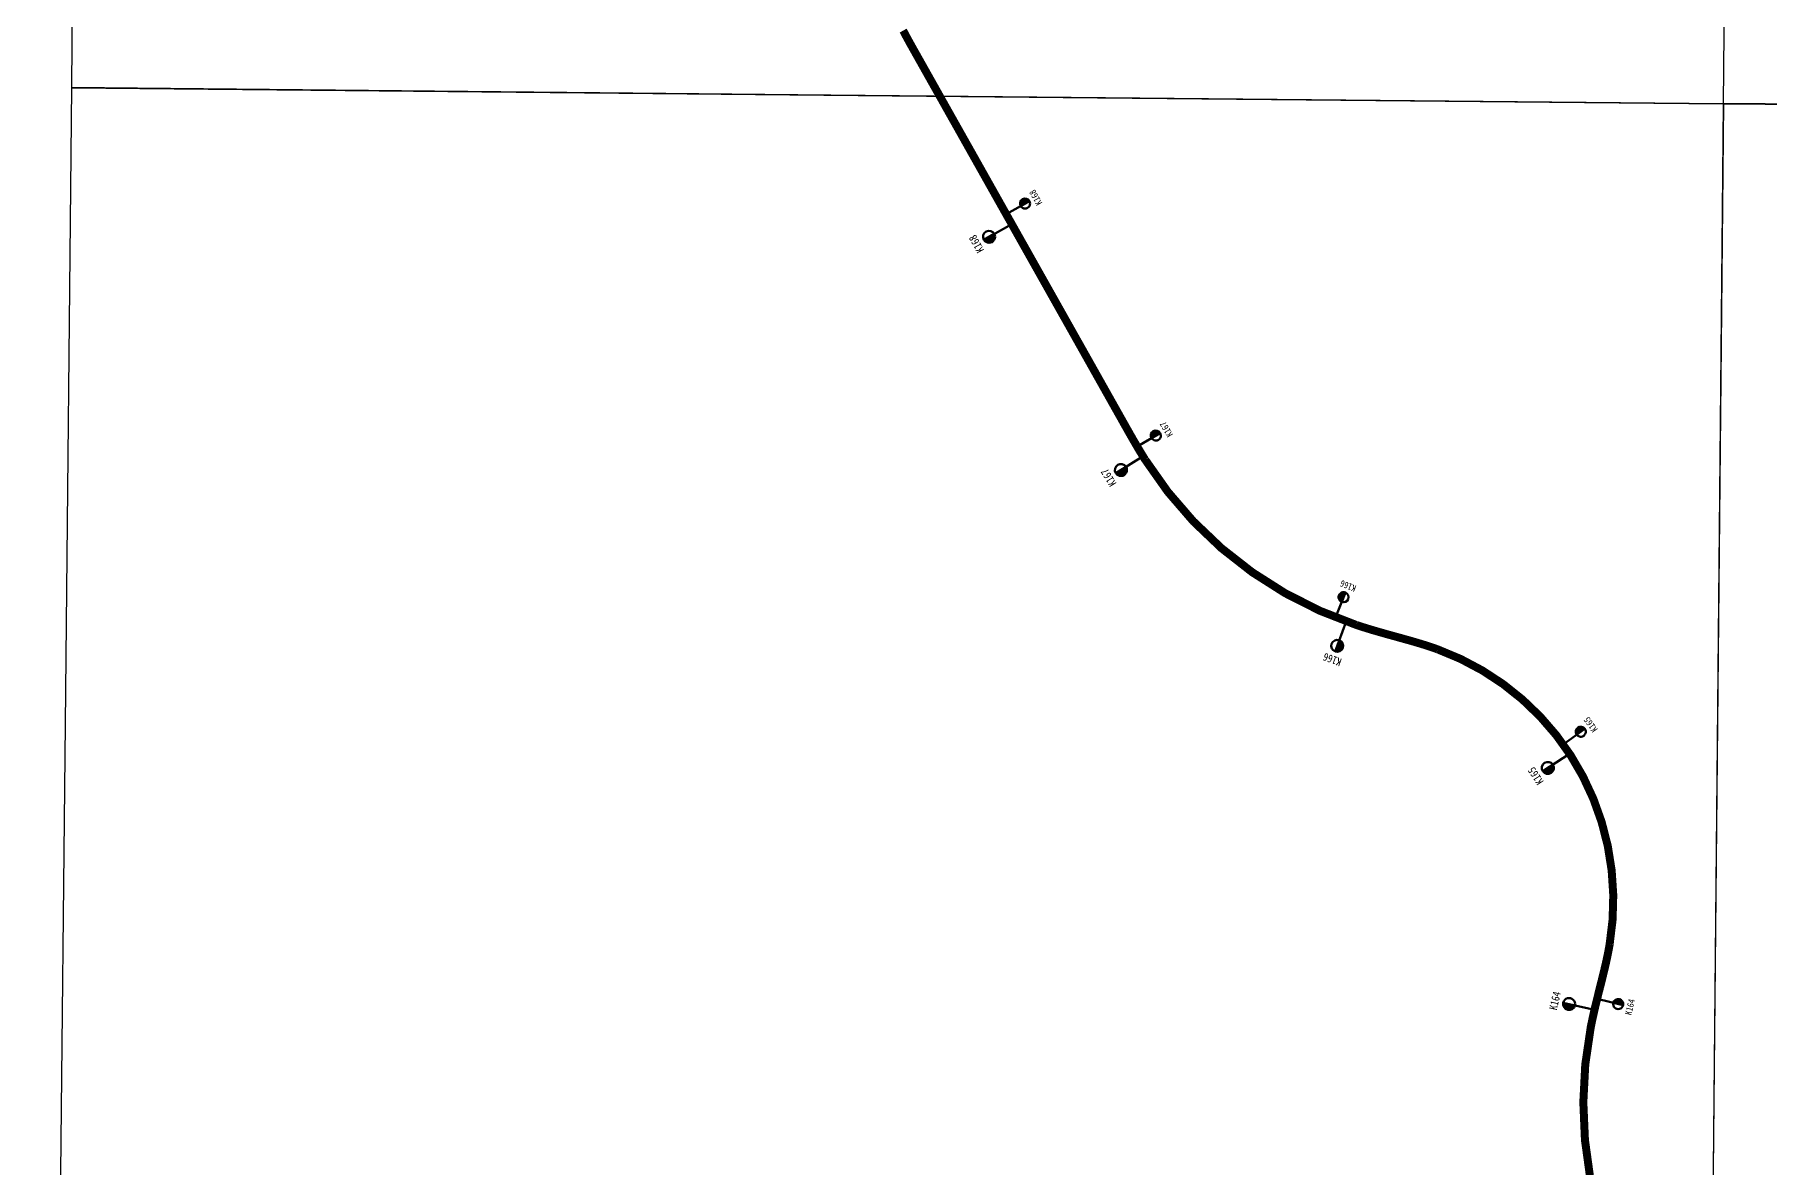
# Model space of a CAD drawing. Header units: millimetres. Extents: x 35376015 to 35425557, y 2978369 to 3016004.
# Drawn here: x 35376015 to 35382518, y 3007339 to 3011585 of the extents above; entities that cross this region are included whole.
import ezdxf
from ezdxf.enums import TextEntityAlignment as Align

# ---------------------------------------------------------------- set-up
doc = ezdxf.new("R2010")
doc.units = ezdxf.units.MM
doc.header["$XCLIPFRAME"] = 0
doc.layers.add('station', color=1, linetype='Continuous', lineweight=60)
doc.layers.add('zhix', color=5, linetype='Continuous', lineweight=30)
doc.styles.add('GTF_XW', font='SIMHEI.TTF', dxfattribs={"width": 0.85})
picture_1 = doc.add_image_def('image1.tif', size_in_pixel=(17400, 14230))
picture_2 = doc.add_image_def('image2.tif', size_in_pixel=(17398, 14207))
picture_3 = doc.add_image_def('image3.tif', size_in_pixel=(17312, 14269))
picture_4 = doc.add_image_def('image4.tif', size_in_pixel=(17565, 14395))

# ---------------------------------------------------------------- blocks, each defined once
blk = doc.blocks.new('公里标')
at = {"layer": 'station'}
h = blk.add_hatch(color=256, dxfattribs=at)
edge = h.paths.add_edge_path()
edge.add_arc((0, 13), 3, 90, 270)
edge.add_line((0, 10), (0, 16))
blk.add_line((0, 16), (0, 0), dxfattribs=at)
blk.add_lwpolyline([(0, 16, 1), (0, 10)], format="xyb", close=True, dxfattribs=at)
blk.add_lwpolyline([(0, 16, -1), (0, 10, -15.340907)], format="xyb", dxfattribs=at)

msp = doc.modelspace()

# ---------------------------------------------------------------- linework, layer by layer
at = {"color": 7, "lineweight": 30, "const_width": 1}
for points in [[(35384426.3, 3006001.2, 0.000006), (35384390.1, 3006275.6, -0.000003), (35384334.1, 3006699.2, -0.004654)], [(35384446.2, 3006003.8, 0.000006), (35384409.9, 3006278.2, -0.000003), (35384354, 3006701.8, -0.004654)]]:
    msp.add_lwpolyline(points, format="xyb", dxfattribs=at)
at = {"layer": 'zhix', "color": 1, "const_width": 30, "flags": 128}
msp.add_lwpolyline([(35381981.4, 3006900.3, -0.166591), (35381848.4, 3007863.7), (35381848.5, 3007864.2), (35381848.7, 3007865.2), (35381848.9, 3007866.1), (35381849.1, 3007867.1), (35381849.3, 3007868.1), (35381849.5, 3007869.1), (35381849.7, 3007870.1), (35381849.9, 3007871.1), (35381850.1, 3007872), (35381850.3, 3007873), (35381850.5, 3007874), (35381850.6, 3007875), (35381850.8, 3007876), (35381851, 3007876.9), (35381851.2, 3007877.9), (35381851.5, 3007878.9), (35381851.7, 3007879.9), (35381851.9, 3007880.9), (35381852.1, 3007881.8), (35381852.3, 3007882.8), (35381852.5, 3007883.8), (35381852.7, 3007884.8), (35381852.9, 3007885.7), (35381853.1, 3007886.7), (35381853.3, 3007887.7), (35381853.5, 3007888.7), (35381853.7, 3007889.7), (35381853.9, 3007890.6), (35381854.1, 3007891.6), (35381854.3, 3007892.6), (35381854.5, 3007893.6), (35381854.7, 3007894.5), (35381855, 3007895.5), (35381855.2, 3007896.5), (35381855.4, 3007897.5), (35381855.6, 3007898.5), (35381855.8, 3007899.4), (35381856, 3007900.4), (35381856.2, 3007901.4), (35381856.4, 3007902.4), (35381856.7, 3007903.3), (35381856.9, 3007904.3), (35381857.1, 3007905.3), (35381857.3, 3007906.3), (35381857.5, 3007907.2), (35381857.7, 3007908.2), (35381858, 3007909.2), (35381858.2, 3007910.2), (35381858.4, 3007911.2), (35381858.6, 3007912.1), (35381858.8, 3007913.1), (35381859, 3007914.1), (35381859.3, 3007915.1), (35381859.5, 3007916), (35381859.7, 3007917), (35381859.9, 3007918), (35381860.2, 3007919), (35381860.4, 3007919.9), (35381860.6, 3007920.9), (35381860.8, 3007921.9), (35381861, 3007922.9), (35381861.3, 3007923.8), (35381861.5, 3007924.8), (35381861.7, 3007925.8), (35381861.9, 3007926.8), (35381862.2, 3007927.7), (35381862.4, 3007928.7), (35381862.6, 3007929.7), (35381862.8, 3007930.6), (35381863.1, 3007931.6), (35381863.3, 3007932.6), (35381863.5, 3007933.6), (35381863.8, 3007934.5), (35381864, 3007935.5), (35381864.2, 3007936.5), (35381864.4, 3007937.5), (35381864.7, 3007938.4), (35381864.9, 3007939.4), (35381865.1, 3007940.4), (35381865.4, 3007941.4), (35381865.6, 3007942.3), (35381865.8, 3007943.3), (35381866.1, 3007944.3), (35381866.3, 3007945.3), (35381866.5, 3007946.2), (35381866.8, 3007947.2), (35381867, 3007948.2), (35381867.2, 3007949.1), (35381867.4, 3007950.1), (35381867.7, 3007951.1), (35381867.9, 3007952.1), (35381868.2, 3007953), (35381868.4, 3007954), (35381868.6, 3007955), (35381868.9, 3007955.9), (35381869.1, 3007956.9), (35381869.3, 3007957.9), (35381869.6, 3007958.9), (35381869.8, 3007959.8), (35381870, 3007960.8), (35381870.3, 3007961.8), (35381870.5, 3007962.7), (35381870.7, 3007963.7), (35381871, 3007964.7), (35381871.2, 3007965.7), (35381871.5, 3007966.6), (35381871.7, 3007967.6), (35381871.9, 3007968.6), (35381872.2, 3007969.5), (35381872.4, 3007970.5), (35381872.6, 3007971.5), (35381872.9, 3007972.5), (35381873.1, 3007973.4), (35381873.4, 3007974.4), (35381873.6, 3007975.4), (35381873.8, 3007976.3), (35381874.1, 3007977.3), (35381874.3, 3007978.3), (35381874.6, 3007979.3), (35381874.8, 3007980.2), (35381875, 3007981.2), (35381875.3, 3007982.2), (35381875.5, 3007983.1), (35381875.8, 3007984.1), (35381876, 3007985.1), (35381876.2, 3007986.1), (35381876.5, 3007987), (35381876.7, 3007988), (35381877, 3007989), (35381877.2, 3007989.9), (35381877.5, 3007990.9), (35381877.7, 3007991.9), (35381877.9, 3007992.8), (35381878.2, 3007993.8), (35381878.4, 3007994.8), (35381878.7, 3007995.8), (35381878.9, 3007996.7), (35381879.1, 3007997.7), (35381879.4, 3007998.7), (35381879.6, 3007999.6), (35381879.9, 3008000.6), (35381880.1, 3008001.6), (35381880.4, 3008002.5), (35381880.6, 3008003.5), (35381880.8, 3008004.5), (35381881.1, 3008005.5), (35381881.3, 3008006.4), (35381881.6, 3008007.4), (35381881.8, 3008008.4), (35381882.1, 3008009.3), (35381882.3, 3008010.3), (35381882.5, 3008011.3), (35381882.8, 3008012.2), (35381883, 3008013.2), (35381883.3, 3008014.2), (35381883.5, 3008015.2), (35381883.8, 3008016.1), (35381884, 3008017.1), (35381884.3, 3008018.1), (35381884.5, 3008019), (35381884.7, 3008020), (35381885, 3008021), (35381885.2, 3008021.9), (35381885.5, 3008022.9), (35381885.7, 3008023.9), (35381886, 3008024.9), (35381886.2, 3008025.8), (35381886.4, 3008026.8), (35381886.7, 3008027.8), (35381886.9, 3008028.7), (35381887.2, 3008029.7), (35381887.4, 3008030.7), (35381887.7, 3008031.6), (35381887.9, 3008032.6), (35381888.1, 3008033.6), (35381888.4, 3008034.6), (35381888.6, 3008035.5), (35381888.9, 3008036.5), (35381889.1, 3008037.5), (35381889.4, 3008038.4), (35381889.6, 3008039.4), (35381889.8, 3008040.4), (35381890.1, 3008041.3), (35381890.3, 3008042.3), (35381890.6, 3008043.3), (35381890.8, 3008044.3), (35381891.1, 3008045.2), (35381891.3, 3008046.2), (35381891.5, 3008047.2), (35381891.8, 3008048.1), (35381892, 3008049.1), (35381892.3, 3008050.1), (35381892.5, 3008051.1), (35381892.7, 3008052), (35381893, 3008053), (35381893.2, 3008054), (35381893.5, 3008054.9), (35381893.7, 3008055.9), (35381893.9, 3008056.9), (35381894.2, 3008057.8), (35381894.4, 3008058.8), (35381894.6, 3008059.8), (35381894.9, 3008060.8), (35381895.1, 3008061.7), (35381895.4, 3008062.7), (35381895.6, 3008063.7), (35381895.8, 3008064.6), (35381896.1, 3008065.6), (35381896.3, 3008066.6), (35381896.5, 3008067.6), (35381896.8, 3008068.5), (35381897, 3008069.5), (35381897.3, 3008070.5), (35381897.5, 3008071.4), (35381897.7, 3008072.4), (35381898, 3008073.4), (35381898.2, 3008074.4), (35381898.4, 3008075.3), (35381898.7, 3008076.3), (35381898.9, 3008077.3), (35381899.1, 3008078.3), (35381899.4, 3008079.2), (35381899.6, 3008080.2), (35381899.8, 3008081.2), (35381900, 3008082.1), (35381900.3, 3008083.1), (35381900.5, 3008084.1), (35381900.7, 3008085.1), (35381901, 3008086), (35381901.2, 3008087), (35381901.4, 3008088), (35381901.7, 3008089), (35381901.9, 3008089.9), (35381902.1, 3008090.9), (35381902.3, 3008091.9), (35381902.6, 3008092.9), (35381902.8, 3008093.8), (35381903, 3008094.8), (35381903.2, 3008095.8), (35381903.5, 3008096.8), (35381903.7, 3008097.7), (35381903.9, 3008098.7), (35381904.1, 3008099.7), (35381904.4, 3008100.7), (35381904.6, 3008101.6), (35381904.8, 3008102.6), (35381905, 3008103.6), (35381905.2, 3008104.6), (35381905.5, 3008105.5), (35381905.7, 3008106.5), (35381905.9, 3008107.5), (35381906.1, 3008108.5), (35381906.3, 3008109.4), (35381906.5, 3008110.4), (35381906.8, 3008111.4), (35381907, 3008112.4), (35381907.2, 3008113.3), (35381907.4, 3008114.3), (35381907.6, 3008115.3), (35381907.8, 3008116.3), (35381908, 3008117.2), (35381908.3, 3008118.2), (35381908.5, 3008119.2), (35381908.7, 3008120.2), (35381908.9, 3008121.2), (35381909.1, 3008122.1), (35381909.3, 3008123.1), (35381909.5, 3008124.1), (35381909.7, 3008125.1), (35381909.9, 3008126), (35381910.1, 3008127), (35381910.3, 3008128), (35381910.6, 3008129), (35381910.8, 3008130), (35381911, 3008130.9), (35381911.2, 3008131.9), (35381911.4, 3008132.9), (35381911.6, 3008133.9), (35381911.8, 3008134.9), (35381912, 3008135.8), (35381912.2, 3008136.8), (35381912.4, 3008137.8), (35381912.6, 3008138.8), (35381912.8, 3008139.8), (35381913, 3008140.7), (35381913.2, 3008141.7), (35381913.3, 3008142.7), (35381913.5, 3008143.7), (35381913.7, 3008144.7), (35381913.9, 3008145.6), (35381914.1, 3008146.6), (35381914.3, 3008147.6), (35381914.5, 3008148.6), (35381914.7, 3008149.6), (35381914.9, 3008150.6), (35381915.1, 3008151.5), (35381915.2, 3008152.5), (35381915.4, 3008153.5), (35381915.6, 3008154.5), (35381915.8, 3008155.5), (35381916, 3008156.4), (35381916.2, 3008157.4), (35381916.4, 3008158.4), (35381916.5, 3008159.4), (35381916.7, 3008160.4), (35381916.9, 3008161.4), (35381917.1, 3008162.4), (35381917.2, 3008163.3), (35381917.4, 3008164.3), (35381917.6, 3008165.3), (35381917.8, 3008166.3), (35381917.9, 3008167.3), (35381918.1, 3008168.3), (35381918.3, 3008169.2), (35381918.5, 3008170.2), (35381918.6, 3008171.2), (35381918.8, 3008172.2), (35381919, 3008173.2), (35381919.1, 3008174.2), (35381919.2, 3008174.7, 0.361703), (35381275, 3009280.1), (35381274.5, 3009280.3), (35381273.6, 3009280.6), (35381272.7, 3009280.9), (35381271.7, 3009281.3), (35381270.8, 3009281.6), (35381269.8, 3009281.9), (35381268.9, 3009282.3), (35381268, 3009282.6), (35381267, 3009283), (35381266.1, 3009283.3), (35381265.1, 3009283.6), (35381264.2, 3009284), (35381263.2, 3009284.3), (35381262.3, 3009284.6), (35381261.4, 3009284.9), (35381260.4, 3009285.3), (35381259.5, 3009285.6), (35381258.5, 3009285.9), (35381257.6, 3009286.3), (35381256.6, 3009286.6), (35381255.7, 3009286.9), (35381254.7, 3009287.2), (35381253.8, 3009287.5), (35381252.8, 3009287.9), (35381251.9, 3009288.2), (35381251, 3009288.5), (35381250, 3009288.8), (35381249.1, 3009289.2), (35381248.1, 3009289.5), (35381247.2, 3009289.8), (35381246.2, 3009290.1), (35381245.3, 3009290.4), (35381244.3, 3009290.7), (35381243.4, 3009291), (35381242.4, 3009291.4), (35381241.5, 3009291.7), (35381240.5, 3009292), (35381239.6, 3009292.3), (35381238.6, 3009292.6), (35381237.7, 3009292.9), (35381236.7, 3009293.2), (35381235.8, 3009293.5), (35381234.8, 3009293.8), (35381233.9, 3009294.1), (35381232.9, 3009294.5), (35381232, 3009294.8), (35381231, 3009295.1), (35381230, 3009295.4), (35381229.1, 3009295.7), (35381228.1, 3009296), (35381227.2, 3009296.3), (35381226.2, 3009296.6), (35381225.3, 3009296.9), (35381224.3, 3009297.2), (35381223.4, 3009297.5), (35381222.4, 3009297.8), (35381221.5, 3009298.1), (35381220.5, 3009298.4), (35381219.6, 3009298.7), (35381218.6, 3009299), (35381217.6, 3009299.3), (35381216.7, 3009299.6), (35381215.7, 3009299.9), (35381214.8, 3009300.1), (35381213.8, 3009300.4), (35381212.9, 3009300.7), (35381211.9, 3009301), (35381211, 3009301.3), (35381210, 3009301.6), (35381209, 3009301.9), (35381208.1, 3009302.2), (35381207.1, 3009302.5), (35381206.2, 3009302.8), (35381205.2, 3009303.1), (35381204.3, 3009303.3), (35381203.3, 3009303.6), (35381202.3, 3009303.9), (35381201.4, 3009304.2), (35381200.4, 3009304.5), (35381199.5, 3009304.8), (35381198.5, 3009305.1), (35381197.5, 3009305.4), (35381196.6, 3009305.6), (35381195.6, 3009305.9), (35381194.7, 3009306.2), (35381193.7, 3009306.5), (35381192.8, 3009306.8), (35381191.8, 3009307.1), (35381190.8, 3009307.3), (35381189.9, 3009307.6), (35381188.9, 3009307.9), (35381188, 3009308.2), (35381187, 3009308.5), (35381186, 3009308.7), (35381185.1, 3009309), (35381184.1, 3009309.3), (35381183.2, 3009309.6), (35381182.2, 3009309.8), (35381181.2, 3009310.1), (35381180.3, 3009310.4), (35381179.3, 3009310.7), (35381178.4, 3009311), (35381177.4, 3009311.2), (35381176.4, 3009311.5), (35381175.5, 3009311.8), (35381174.5, 3009312.1), (35381173.5, 3009312.3), (35381172.6, 3009312.6), (35381171.6, 3009312.9), (35381170.7, 3009313.2), (35381169.7, 3009313.4), (35381168.7, 3009313.7), (35381167.8, 3009314), (35381166.8, 3009314.3), (35381165.8, 3009314.5), (35381164.9, 3009314.8), (35381163.9, 3009315.1), (35381163, 3009315.3), (35381162, 3009315.6), (35381161, 3009315.9), (35381160.1, 3009316.2), (35381159.1, 3009316.4), (35381158.1, 3009316.7), (35381157.2, 3009317), (35381156.2, 3009317.2), (35381155.3, 3009317.5), (35381154.3, 3009317.8), (35381153.3, 3009318), (35381152.4, 3009318.3), (35381151.4, 3009318.6), (35381150.4, 3009318.9), (35381149.5, 3009319.1), (35381148.5, 3009319.4), (35381147.6, 3009319.7), (35381146.6, 3009319.9), (35381145.6, 3009320.2), (35381144.7, 3009320.5), (35381143.7, 3009320.7), (35381142.7, 3009321), (35381141.8, 3009321.3), (35381140.8, 3009321.5), (35381139.8, 3009321.8), (35381138.9, 3009322.1), (35381137.9, 3009322.3), (35381137, 3009322.6), (35381136, 3009322.9), (35381135, 3009323.1), (35381134.1, 3009323.4), (35381133.1, 3009323.7), (35381132.1, 3009323.9), (35381131.2, 3009324.2), (35381130.2, 3009324.5), (35381129.2, 3009324.7), (35381128.3, 3009325), (35381127.3, 3009325.3), (35381126.4, 3009325.5), (35381125.4, 3009325.8), (35381124.4, 3009326.1), (35381123.5, 3009326.3), (35381122.5, 3009326.6), (35381121.5, 3009326.9), (35381120.6, 3009327.1), (35381119.6, 3009327.4), (35381118.6, 3009327.7), (35381117.7, 3009327.9), (35381116.7, 3009328.2), (35381115.8, 3009328.5), (35381114.8, 3009328.7), (35381113.8, 3009329), (35381112.9, 3009329.3), (35381111.9, 3009329.5), (35381110.9, 3009329.8), (35381110, 3009330.1), (35381109, 3009330.3), (35381108, 3009330.6), (35381107.1, 3009330.9), (35381106.1, 3009331.1), (35381105.1, 3009331.4), (35381104.2, 3009331.7), (35381103.2, 3009331.9), (35381102.3, 3009332.2), (35381101.3, 3009332.5), (35381100.3, 3009332.7), (35381099.4, 3009333), (35381098.4, 3009333.3), (35381097.4, 3009333.5), (35381096.5, 3009333.8), (35381095.5, 3009334.1), (35381094.6, 3009334.3), (35381093.6, 3009334.6), (35381092.6, 3009334.9), (35381091.7, 3009335.1), (35381090.7, 3009335.4), (35381089.7, 3009335.7), (35381088.8, 3009335.9), (35381087.8, 3009336.2), (35381086.8, 3009336.5), (35381085.9, 3009336.8), (35381084.9, 3009337), (35381084, 3009337.3), (35381083, 3009337.6), (35381082, 3009337.8), (35381081.1, 3009338.1), (35381080.1, 3009338.4), (35381079.1, 3009338.6), (35381078.2, 3009338.9), (35381077.2, 3009339.2), (35381076.3, 3009339.5), (35381075.3, 3009339.7), (35381074.3, 3009340), (35381073.4, 3009340.3), (35381072.4, 3009340.5), (35381071.4, 3009340.8), (35381070.5, 3009341.1), (35381069.5, 3009341.4), (35381068.6, 3009341.6), (35381067.6, 3009341.9), (35381066.6, 3009342.2), (35381065.7, 3009342.4), (35381064.7, 3009342.7), (35381063.7, 3009343), (35381062.8, 3009343.3), (35381061.8, 3009343.5), (35381060.9, 3009343.8), (35381059.9, 3009344.1), (35381058.9, 3009344.4), (35381058, 3009344.6), (35381057, 3009344.9), (35381056.1, 3009345.2), (35381055.1, 3009345.5), (35381054.1, 3009345.7), (35381053.2, 3009346), (35381052.2, 3009346.3), (35381051.2, 3009346.6), (35381050.3, 3009346.8), (35381049.3, 3009347.1), (35381048.4, 3009347.4), (35381047.4, 3009347.7), (35381046.4, 3009348), (35381045.5, 3009348.2), (35381044.5, 3009348.5), (35381043.6, 3009348.8), (35381042.6, 3009349.1), (35381041.6, 3009349.4), (35381040.7, 3009349.6), (35381039.7, 3009349.9), (35381038.8, 3009350.2), (35381037.8, 3009350.5), (35381036.8, 3009350.8), (35381035.9, 3009351), (35381034.9, 3009351.3), (35381034, 3009351.6), (35381033, 3009351.9), (35381032, 3009352.2), (35381031.1, 3009352.5), (35381030.1, 3009352.8), (35381029.2, 3009353), (35381028.2, 3009353.3), (35381027.3, 3009353.6), (35381026.3, 3009353.9), (35381025.3, 3009354.2), (35381024.4, 3009354.5), (35381023.4, 3009354.8), (35381022.5, 3009355), (35381021.5, 3009355.3), (35381020.6, 3009355.6), (35381019.6, 3009355.9), (35381018.6, 3009356.2), (35381017.7, 3009356.5), (35381016.7, 3009356.8), (35381015.8, 3009357.1), (35381014.8, 3009357.4), (35381013.9, 3009357.6), (35381012.9, 3009357.9), (35381011.9, 3009358.2), (35381011, 3009358.5), (35381010, 3009358.8), (35381009.1, 3009359.1), (35381008.1, 3009359.4), (35381007.2, 3009359.7), (35381006.2, 3009360), (35381005.3, 3009360.3), (35381004.3, 3009360.6), (35381003.3, 3009360.9), (35381002.4, 3009361.2), (35381001.4, 3009361.5), (35381000.5, 3009361.8), (35380999.5, 3009362.1), (35380998.6, 3009362.4), (35380997.6, 3009362.7), (35380996.7, 3009363), (35380995.7, 3009363.3), (35380994.8, 3009363.6), (35380993.8, 3009363.9), (35380992.8, 3009364.2), (35380991.9, 3009364.5), (35380990.9, 3009364.8), (35380990, 3009365.1), (35380989, 3009365.4), (35380988.1, 3009365.7), (35380987.1, 3009366), (35380986.2, 3009366.3), (35380985.2, 3009366.6), (35380984.3, 3009366.9), (35380983.3, 3009367.2), (35380982.4, 3009367.5), (35380981.4, 3009367.9), (35380980.5, 3009368.2), (35380979.5, 3009368.5), (35380978.6, 3009368.8), (35380977.6, 3009369.1), (35380976.7, 3009369.4), (35380975.7, 3009369.7), (35380974.8, 3009370), (35380973.8, 3009370.4), (35380972.9, 3009370.7), (35380971.9, 3009371), (35380971, 3009371.3), (35380970, 3009371.6), (35380969.5, 3009371.8, -0.172353), (35380178.6, 3009990.6), (35380178.3, 3009991), (35380177.8, 3009991.9), (35380177.2, 3009992.7), (35380176.7, 3009993.5), (35380176.2, 3009994.4), (35380175.6, 3009995.2), (35380175.1, 3009996.1), (35380174.6, 3009996.9), (35380174, 3009997.8), (35380173.5, 3009998.6), (35380173, 3009999.5), (35380172.4, 3010000.3), (35380171.9, 3010001.2), (35380171.4, 3010002), (35380170.9, 3010002.9), (35380170.3, 3010003.7), (35380169.8, 3010004.6), (35380169.3, 3010005.4), (35380168.7, 3010006.3), (35380168.2, 3010007.1), (35380167.7, 3010008), (35380167.2, 3010008.8), (35380166.6, 3010009.7), (35380166.1, 3010010.5), (35380165.6, 3010011.4), (35380165.1, 3010012.2), (35380164.5, 3010013.1), (35380164, 3010013.9), (35380163.5, 3010014.8), (35380163, 3010015.6), (35380162.5, 3010016.5), (35380161.9, 3010017.3), (35380161.4, 3010018.2), (35380160.9, 3010019.1), (35380160.4, 3010019.9), (35380159.9, 3010020.8), (35380159.3, 3010021.6), (35380158.8, 3010022.5), (35380158.3, 3010023.3), (35380157.8, 3010024.2), (35380157.3, 3010025), (35380156.8, 3010025.9), (35380156.3, 3010026.8), (35380155.7, 3010027.6), (35380155.2, 3010028.5), (35380154.7, 3010029.3), (35380154.2, 3010030.2), (35380153.7, 3010031), (35380153.2, 3010031.9), (35380152.7, 3010032.8), (35380152.1, 3010033.6), (35380151.6, 3010034.5), (35380151.1, 3010035.3), (35380150.6, 3010036.2), (35380150.1, 3010037.1), (35380149.6, 3010037.9), (35380149.1, 3010038.8), (35380148.6, 3010039.6), (35380148.1, 3010040.5), (35380147.6, 3010041.4), (35380147, 3010042.2), (35380146.5, 3010043.1), (35380146, 3010043.9), (35380145.5, 3010044.8), (35380145, 3010045.7), (35380144.5, 3010046.5), (35380144, 3010047.4), (35380143.5, 3010048.3), (35380143, 3010049.1), (35380142.5, 3010050), (35380142, 3010050.8), (35380141.5, 3010051.7), (35380141, 3010052.6), (35380140.5, 3010053.4), (35380140, 3010054.3), (35380139.5, 3010055.2), (35380139, 3010056), (35380138.5, 3010056.9), (35380138, 3010057.8), (35380137.5, 3010058.6), (35380136.9, 3010059.5), (35380136.4, 3010060.4), (35380135.9, 3010061.2), (35380135.4, 3010062.1), (35380134.9, 3010063), (35380134.4, 3010063.8), (35380133.9, 3010064.7), (35380133.4, 3010065.5), (35380132.9, 3010066.4), (35380132.4, 3010067.3), (35380131.9, 3010068.1), (35380131.4, 3010069), (35380130.9, 3010069.9), (35380130.4, 3010070.7), (35380130, 3010071.6), (35380129.5, 3010072.5), (35380129, 3010073.4), (35380128.5, 3010074.2), (35380128, 3010075.1), (35380127.5, 3010076), (35380127, 3010076.8), (35380126.5, 3010077.7), (35380126, 3010078.6), (35380125.5, 3010079.4), (35380125, 3010080.3), (35380124.5, 3010081.2), (35380124, 3010082), (35380123.5, 3010082.9), (35380123, 3010083.8), (35380122.5, 3010084.6), (35380122, 3010085.5), (35380121.5, 3010086.4), (35380121, 3010087.2), (35380120.5, 3010088.1), (35380120, 3010089), (35380119.5, 3010089.9), (35380119, 3010090.7), (35380118.6, 3010091.6), (35380118.1, 3010092.5), (35380117.6, 3010093.3), (35380117.1, 3010094.2), (35380116.6, 3010095.1), (35380116.1, 3010095.9), (35380115.6, 3010096.8), (35380115.1, 3010097.7), (35380114.6, 3010098.6), (35380114.1, 3010099.4), (35380113.6, 3010100.3), (35380113.1, 3010101.2), (35380112.6, 3010102), (35380112.1, 3010102.9), (35380111.7, 3010103.8), (35380111.2, 3010104.6), (35380110.7, 3010105.5), (35380110.2, 3010106.4), (35380109.7, 3010107.3), (35380109.2, 3010108.1), (35380108.7, 3010109), (35380108.2, 3010109.9), (35380107.7, 3010110.7), (35380107.2, 3010111.6), (35380106.7, 3010112.5), (35380106.2, 3010113.4), (35380105.8, 3010114.2), (35380105.3, 3010115.1), (35380104.8, 3010116), (35380104.3, 3010116.8), (35380103.8, 3010117.7), (35380103.3, 3010118.6), (35380102.8, 3010119.5), (35380102.3, 3010120.3), (35380101.8, 3010121.2), (35380101.3, 3010122.1), (35380100.9, 3010122.9), (35380100.4, 3010123.8), (35380099.9, 3010124.7), (35380099.4, 3010125.6), (35380098.9, 3010126.4), (35380098.4, 3010127.3), (35380097.9, 3010128.2), (35379318.1, 3011514), (35379317.6, 3011514.8), (35379317.1, 3011515.7), (35379316.6, 3011516.6), (35379316.1, 3011517.4), (35379315.6, 3011518.3), (35379315.1, 3011519.2), (35379314.6, 3011520.1), (35379314.2, 3011520.9), (35379313.7, 3011521.8), (35379313.2, 3011522.7), (35379312.7, 3011523.5), (35379312.2, 3011524.4), (35379311.7, 3011525.3), (35379311.2, 3011526.2), (35379310.7, 3011527), (35379310.2, 3011527.9), (35379309.7, 3011528.8), (35379309.3, 3011529.6), (35379308.8, 3011530.5), (35379308.3, 3011531.4), (35379307.8, 3011532.3), (35379307.3, 3011533.1), (35379306.8, 3011534), (35379306.3, 3011534.9), (35379305.8, 3011535.7), (35379305.3, 3011536.6), (35379304.9, 3011537.5), (35379304.4, 3011538.4), (35379303.9, 3011539.2), (35379303.4, 3011540.1), (35379302.9, 3011541), (35379302.4, 3011541.9), (35379301.9, 3011542.7), (35379301.4, 3011543.6), (35379301, 3011544.5), (35379300.5, 3011545.4), (35379300, 3011546.2), (35379299.5, 3011547.1), (35379299, 3011548), (35379298.5, 3011548.8), (35379298, 3011549.7), (35379297.6, 3011550.6), (35379297.1, 3011551.5), (35379296.6, 3011552.3), (35379296.1, 3011553.2), (35379295.6, 3011554.1), (35379295.1, 3011555), (35379294.6, 3011555.8), (35379294.2, 3011556.7), (35379293.7, 3011557.6), (35379293.2, 3011558.5), (35379292.7, 3011559.3), (35379292.2, 3011560.2), (35379291.7, 3011561.1), (35379291.3, 3011562), (35379290.8, 3011562.9), (35379290.3, 3011563.7), (35379289.8, 3011564.6), (35379289.3, 3011565.5), (35379288.9, 3011566.4), (35379288.4, 3011567.2), (35379287.9, 3011568.1), (35379287.4, 3011569), (35379286.9, 3011569.9), (35379286.5, 3011570.7), (35379286, 3011571.6), (35379285.5, 3011572.5), (35379285, 3011573.4), (35379284.6, 3011574.3), (35379284.1, 3011575.1), (35379283.6, 3011576), (35379283.1, 3011576.9), (35379282.7, 3011577.8), (35379282.2, 3011578.7), (35379281.7, 3011579.5), (35379281.2, 3011580.4), (35379280.8, 3011581.3), (35379280.3, 3011582.2), (35379279.8, 3011583.1), (35379279.3, 3011583.9), (35379278.9, 3011584.8), (35379278.4, 3011585.7), (35379277.9, 3011586.6), (35379277.5, 3011587.5), (35379277, 3011588.4), (35379276.5, 3011589.2), (35379276.1, 3011590.1), (35379275.6, 3011591), (35379275.1, 3011591.9), (35379274.7, 3011592.8), (35379274.2, 3011593.7), (35379273.7, 3011594.5), (35379273.3, 3011595.4), (35379272.8, 3011596.3), (35379272.3, 3011597.2), (35379271.9, 3011598.1), (35379271.4, 3011599), (35379270.9, 3011599.9)], format="xyb", dxfattribs=at)
at = {"layer": 'zhix', "color": 5, "const_width": 30, "flags": 128}
msp.add_lwpolyline([(35381981.4, 3006900.3, -0.166591), (35381848.4, 3007863.7), (35381848.5, 3007864.2), (35381848.7, 3007865.2), (35381848.9, 3007866.1), (35381849.1, 3007867.1), (35381849.3, 3007868.1), (35381849.5, 3007869.1), (35381849.7, 3007870.1), (35381849.9, 3007871.1), (35381850.1, 3007872), (35381850.3, 3007873), (35381850.5, 3007874), (35381850.6, 3007875), (35381850.8, 3007876), (35381851, 3007876.9), (35381851.2, 3007877.9), (35381851.5, 3007878.9), (35381851.7, 3007879.9), (35381851.9, 3007880.9), (35381852.1, 3007881.8), (35381852.3, 3007882.8), (35381852.5, 3007883.8), (35381852.7, 3007884.8), (35381852.9, 3007885.7), (35381853.1, 3007886.7), (35381853.3, 3007887.7), (35381853.5, 3007888.7), (35381853.7, 3007889.7), (35381853.9, 3007890.6), (35381854.1, 3007891.6), (35381854.3, 3007892.6), (35381854.5, 3007893.6), (35381854.7, 3007894.5), (35381855, 3007895.5), (35381855.2, 3007896.5), (35381855.4, 3007897.5), (35381855.6, 3007898.5), (35381855.8, 3007899.4), (35381856, 3007900.4), (35381856.2, 3007901.4), (35381856.4, 3007902.4), (35381856.7, 3007903.3), (35381856.9, 3007904.3), (35381857.1, 3007905.3), (35381857.3, 3007906.3), (35381857.5, 3007907.2), (35381857.7, 3007908.2), (35381858, 3007909.2), (35381858.2, 3007910.2), (35381858.4, 3007911.2), (35381858.6, 3007912.1), (35381858.8, 3007913.1), (35381859, 3007914.1), (35381859.3, 3007915.1), (35381859.5, 3007916), (35381859.7, 3007917), (35381859.9, 3007918), (35381860.2, 3007919), (35381860.4, 3007919.9), (35381860.6, 3007920.9), (35381860.8, 3007921.9), (35381861, 3007922.9), (35381861.3, 3007923.8), (35381861.5, 3007924.8), (35381861.7, 3007925.8), (35381861.9, 3007926.8), (35381862.2, 3007927.7), (35381862.4, 3007928.7), (35381862.6, 3007929.7), (35381862.8, 3007930.6), (35381863.1, 3007931.6), (35381863.3, 3007932.6), (35381863.5, 3007933.6), (35381863.8, 3007934.5), (35381864, 3007935.5), (35381864.2, 3007936.5), (35381864.4, 3007937.5), (35381864.7, 3007938.4), (35381864.9, 3007939.4), (35381865.1, 3007940.4), (35381865.4, 3007941.4), (35381865.6, 3007942.3), (35381865.8, 3007943.3), (35381866.1, 3007944.3), (35381866.3, 3007945.3), (35381866.5, 3007946.2), (35381866.8, 3007947.2), (35381867, 3007948.2), (35381867.2, 3007949.1), (35381867.4, 3007950.1), (35381867.7, 3007951.1), (35381867.9, 3007952.1), (35381868.2, 3007953), (35381868.4, 3007954), (35381868.6, 3007955), (35381868.9, 3007955.9), (35381869.1, 3007956.9), (35381869.3, 3007957.9), (35381869.6, 3007958.9), (35381869.8, 3007959.8), (35381870, 3007960.8), (35381870.3, 3007961.8), (35381870.5, 3007962.7), (35381870.7, 3007963.7), (35381871, 3007964.7), (35381871.2, 3007965.7), (35381871.5, 3007966.6), (35381871.7, 3007967.6), (35381871.9, 3007968.6), (35381872.2, 3007969.5), (35381872.4, 3007970.5), (35381872.6, 3007971.5), (35381872.9, 3007972.5), (35381873.1, 3007973.4), (35381873.4, 3007974.4), (35381873.6, 3007975.4), (35381873.8, 3007976.3), (35381874.1, 3007977.3), (35381874.3, 3007978.3), (35381874.6, 3007979.3), (35381874.8, 3007980.2), (35381875, 3007981.2), (35381875.3, 3007982.2), (35381875.5, 3007983.1), (35381875.8, 3007984.1), (35381876, 3007985.1), (35381876.2, 3007986.1), (35381876.5, 3007987), (35381876.7, 3007988), (35381877, 3007989), (35381877.2, 3007989.9), (35381877.5, 3007990.9), (35381877.7, 3007991.9), (35381877.9, 3007992.8), (35381878.2, 3007993.8), (35381878.4, 3007994.8), (35381878.7, 3007995.8), (35381878.9, 3007996.7), (35381879.1, 3007997.7), (35381879.4, 3007998.7), (35381879.6, 3007999.6), (35381879.9, 3008000.6), (35381880.1, 3008001.6), (35381880.4, 3008002.5), (35381880.6, 3008003.5), (35381880.8, 3008004.5), (35381881.1, 3008005.5), (35381881.3, 3008006.4), (35381881.6, 3008007.4), (35381881.8, 3008008.4), (35381882.1, 3008009.3), (35381882.3, 3008010.3), (35381882.5, 3008011.3), (35381882.8, 3008012.2), (35381883, 3008013.2), (35381883.3, 3008014.2), (35381883.5, 3008015.2), (35381883.8, 3008016.1), (35381884, 3008017.1), (35381884.3, 3008018.1), (35381884.5, 3008019), (35381884.7, 3008020), (35381885, 3008021), (35381885.2, 3008021.9), (35381885.5, 3008022.9), (35381885.7, 3008023.9), (35381886, 3008024.9), (35381886.2, 3008025.8), (35381886.4, 3008026.8), (35381886.7, 3008027.8), (35381886.9, 3008028.7), (35381887.2, 3008029.7), (35381887.4, 3008030.7), (35381887.7, 3008031.6), (35381887.9, 3008032.6), (35381888.1, 3008033.6), (35381888.4, 3008034.6), (35381888.6, 3008035.5), (35381888.9, 3008036.5), (35381889.1, 3008037.5), (35381889.4, 3008038.4), (35381889.6, 3008039.4), (35381889.8, 3008040.4), (35381890.1, 3008041.3), (35381890.3, 3008042.3), (35381890.6, 3008043.3), (35381890.8, 3008044.3), (35381891.1, 3008045.2), (35381891.3, 3008046.2), (35381891.5, 3008047.2), (35381891.8, 3008048.1), (35381892, 3008049.1), (35381892.3, 3008050.1), (35381892.5, 3008051.1), (35381892.7, 3008052), (35381893, 3008053), (35381893.2, 3008054), (35381893.5, 3008054.9), (35381893.7, 3008055.9), (35381893.9, 3008056.9), (35381894.2, 3008057.8), (35381894.4, 3008058.8), (35381894.6, 3008059.8), (35381894.9, 3008060.8), (35381895.1, 3008061.7), (35381895.4, 3008062.7), (35381895.6, 3008063.7), (35381895.8, 3008064.6), (35381896.1, 3008065.6), (35381896.3, 3008066.6), (35381896.5, 3008067.6), (35381896.8, 3008068.5), (35381897, 3008069.5), (35381897.3, 3008070.5), (35381897.5, 3008071.4), (35381897.7, 3008072.4), (35381898, 3008073.4), (35381898.2, 3008074.4), (35381898.4, 3008075.3), (35381898.7, 3008076.3), (35381898.9, 3008077.3), (35381899.1, 3008078.3), (35381899.4, 3008079.2), (35381899.6, 3008080.2), (35381899.8, 3008081.2), (35381900, 3008082.1), (35381900.3, 3008083.1), (35381900.5, 3008084.1), (35381900.7, 3008085.1), (35381901, 3008086), (35381901.2, 3008087), (35381901.4, 3008088), (35381901.7, 3008089), (35381901.9, 3008089.9), (35381902.1, 3008090.9), (35381902.3, 3008091.9), (35381902.6, 3008092.9), (35381902.8, 3008093.8), (35381903, 3008094.8), (35381903.2, 3008095.8), (35381903.5, 3008096.8), (35381903.7, 3008097.7), (35381903.9, 3008098.7), (35381904.1, 3008099.7), (35381904.4, 3008100.7), (35381904.6, 3008101.6), (35381904.8, 3008102.6), (35381905, 3008103.6), (35381905.2, 3008104.6), (35381905.5, 3008105.5), (35381905.7, 3008106.5), (35381905.9, 3008107.5), (35381906.1, 3008108.5), (35381906.3, 3008109.4), (35381906.5, 3008110.4), (35381906.8, 3008111.4), (35381907, 3008112.4), (35381907.2, 3008113.3), (35381907.4, 3008114.3), (35381907.6, 3008115.3), (35381907.8, 3008116.3), (35381908, 3008117.2), (35381908.3, 3008118.2), (35381908.5, 3008119.2), (35381908.7, 3008120.2), (35381908.9, 3008121.2), (35381909.1, 3008122.1), (35381909.3, 3008123.1), (35381909.5, 3008124.1), (35381909.7, 3008125.1), (35381909.9, 3008126), (35381910.1, 3008127), (35381910.3, 3008128), (35381910.6, 3008129), (35381910.8, 3008130), (35381911, 3008130.9), (35381911.2, 3008131.9), (35381911.4, 3008132.9), (35381911.6, 3008133.9), (35381911.8, 3008134.9), (35381912, 3008135.8), (35381912.2, 3008136.8), (35381912.4, 3008137.8), (35381912.6, 3008138.8), (35381912.8, 3008139.8), (35381913, 3008140.7), (35381913.2, 3008141.7), (35381913.3, 3008142.7), (35381913.5, 3008143.7), (35381913.7, 3008144.7), (35381913.9, 3008145.6), (35381914.1, 3008146.6), (35381914.3, 3008147.6), (35381914.5, 3008148.6), (35381914.7, 3008149.6), (35381914.9, 3008150.6), (35381915.1, 3008151.5), (35381915.2, 3008152.5), (35381915.4, 3008153.5), (35381915.6, 3008154.5), (35381915.8, 3008155.5), (35381916, 3008156.4), (35381916.2, 3008157.4), (35381916.4, 3008158.4), (35381916.5, 3008159.4), (35381916.7, 3008160.4), (35381916.9, 3008161.4), (35381917.1, 3008162.4), (35381917.2, 3008163.3), (35381917.4, 3008164.3), (35381917.6, 3008165.3), (35381917.8, 3008166.3), (35381917.9, 3008167.3), (35381918.1, 3008168.3), (35381918.3, 3008169.2), (35381918.5, 3008170.2), (35381918.6, 3008171.2), (35381918.8, 3008172.2), (35381919, 3008173.2), (35381919.1, 3008174.2), (35381919.2, 3008174.7, 0.361703), (35381275, 3009280.1), (35381274.5, 3009280.3), (35381273.6, 3009280.6), (35381272.7, 3009280.9), (35381271.7, 3009281.3), (35381270.8, 3009281.6), (35381269.8, 3009281.9), (35381268.9, 3009282.3), (35381268, 3009282.6), (35381267, 3009283), (35381266.1, 3009283.3), (35381265.1, 3009283.6), (35381264.2, 3009284), (35381263.2, 3009284.3), (35381262.3, 3009284.6), (35381261.4, 3009284.9), (35381260.4, 3009285.3), (35381259.5, 3009285.6), (35381258.5, 3009285.9), (35381257.6, 3009286.3), (35381256.6, 3009286.6), (35381255.7, 3009286.9), (35381254.7, 3009287.2), (35381253.8, 3009287.5), (35381252.8, 3009287.9), (35381251.9, 3009288.2), (35381251, 3009288.5), (35381250, 3009288.8), (35381249.1, 3009289.2), (35381248.1, 3009289.5), (35381247.2, 3009289.8), (35381246.2, 3009290.1), (35381245.3, 3009290.4), (35381244.3, 3009290.7), (35381243.4, 3009291), (35381242.4, 3009291.4), (35381241.5, 3009291.7), (35381240.5, 3009292), (35381239.6, 3009292.3), (35381238.6, 3009292.6), (35381237.7, 3009292.9), (35381236.7, 3009293.2), (35381235.8, 3009293.5), (35381234.8, 3009293.8), (35381233.9, 3009294.1), (35381232.9, 3009294.5), (35381232, 3009294.8), (35381231, 3009295.1), (35381230, 3009295.4), (35381229.1, 3009295.7), (35381228.1, 3009296), (35381227.2, 3009296.3), (35381226.2, 3009296.6), (35381225.3, 3009296.9), (35381224.3, 3009297.2), (35381223.4, 3009297.5), (35381222.4, 3009297.8), (35381221.5, 3009298.1), (35381220.5, 3009298.4), (35381219.6, 3009298.7), (35381218.6, 3009299), (35381217.6, 3009299.3), (35381216.7, 3009299.6), (35381215.7, 3009299.9), (35381214.8, 3009300.1), (35381213.8, 3009300.4), (35381212.9, 3009300.7), (35381211.9, 3009301), (35381211, 3009301.3), (35381210, 3009301.6), (35381209, 3009301.9), (35381208.1, 3009302.2), (35381207.1, 3009302.5), (35381206.2, 3009302.8), (35381205.2, 3009303.1), (35381204.3, 3009303.3), (35381203.3, 3009303.6), (35381202.3, 3009303.9), (35381201.4, 3009304.2), (35381200.4, 3009304.5), (35381199.5, 3009304.8), (35381198.5, 3009305.1), (35381197.5, 3009305.4), (35381196.6, 3009305.6), (35381195.6, 3009305.9), (35381194.7, 3009306.2), (35381193.7, 3009306.5), (35381192.8, 3009306.8), (35381191.8, 3009307.1), (35381190.8, 3009307.3), (35381189.9, 3009307.6), (35381188.9, 3009307.9), (35381188, 3009308.2), (35381187, 3009308.5), (35381186, 3009308.7), (35381185.1, 3009309), (35381184.1, 3009309.3), (35381183.2, 3009309.6), (35381182.2, 3009309.8), (35381181.2, 3009310.1), (35381180.3, 3009310.4), (35381179.3, 3009310.7), (35381178.4, 3009311), (35381177.4, 3009311.2), (35381176.4, 3009311.5), (35381175.5, 3009311.8), (35381174.5, 3009312.1), (35381173.5, 3009312.3), (35381172.6, 3009312.6), (35381171.6, 3009312.9), (35381170.7, 3009313.2), (35381169.7, 3009313.4), (35381168.7, 3009313.7), (35381167.8, 3009314), (35381166.8, 3009314.3), (35381165.8, 3009314.5), (35381164.9, 3009314.8), (35381163.9, 3009315.1), (35381163, 3009315.3), (35381162, 3009315.6), (35381161, 3009315.9), (35381160.1, 3009316.2), (35381159.1, 3009316.4), (35381158.1, 3009316.7), (35381157.2, 3009317), (35381156.2, 3009317.2), (35381155.3, 3009317.5), (35381154.3, 3009317.8), (35381153.3, 3009318), (35381152.4, 3009318.3), (35381151.4, 3009318.6), (35381150.4, 3009318.9), (35381149.5, 3009319.1), (35381148.5, 3009319.4), (35381147.6, 3009319.7), (35381146.6, 3009319.9), (35381145.6, 3009320.2), (35381144.7, 3009320.5), (35381143.7, 3009320.7), (35381142.7, 3009321), (35381141.8, 3009321.3), (35381140.8, 3009321.5), (35381139.8, 3009321.8), (35381138.9, 3009322.1), (35381137.9, 3009322.3), (35381137, 3009322.6), (35381136, 3009322.9), (35381135, 3009323.1), (35381134.1, 3009323.4), (35381133.1, 3009323.7), (35381132.1, 3009323.9), (35381131.2, 3009324.2), (35381130.2, 3009324.5), (35381129.2, 3009324.7), (35381128.3, 3009325), (35381127.3, 3009325.3), (35381126.4, 3009325.5), (35381125.4, 3009325.8), (35381124.4, 3009326.1), (35381123.5, 3009326.3), (35381122.5, 3009326.6), (35381121.5, 3009326.9), (35381120.6, 3009327.1), (35381119.6, 3009327.4), (35381118.6, 3009327.7), (35381117.7, 3009327.9), (35381116.7, 3009328.2), (35381115.8, 3009328.5), (35381114.8, 3009328.7), (35381113.8, 3009329), (35381112.9, 3009329.3), (35381111.9, 3009329.5), (35381110.9, 3009329.8), (35381110, 3009330.1), (35381109, 3009330.3), (35381108, 3009330.6), (35381107.1, 3009330.9), (35381106.1, 3009331.1), (35381105.1, 3009331.4), (35381104.2, 3009331.7), (35381103.2, 3009331.9), (35381102.3, 3009332.2), (35381101.3, 3009332.5), (35381100.3, 3009332.7), (35381099.4, 3009333), (35381098.4, 3009333.3), (35381097.4, 3009333.5), (35381096.5, 3009333.8), (35381095.5, 3009334.1), (35381094.6, 3009334.3), (35381093.6, 3009334.6), (35381092.6, 3009334.9), (35381091.7, 3009335.1), (35381090.7, 3009335.4), (35381089.7, 3009335.7), (35381088.8, 3009335.9), (35381087.8, 3009336.2), (35381086.8, 3009336.5), (35381085.9, 3009336.8), (35381084.9, 3009337), (35381084, 3009337.3), (35381083, 3009337.6), (35381082, 3009337.8), (35381081.1, 3009338.1), (35381080.1, 3009338.4), (35381079.1, 3009338.6), (35381078.2, 3009338.9), (35381077.2, 3009339.2), (35381076.3, 3009339.5), (35381075.3, 3009339.7), (35381074.3, 3009340), (35381073.4, 3009340.3), (35381072.4, 3009340.5), (35381071.4, 3009340.8), (35381070.5, 3009341.1), (35381069.5, 3009341.4), (35381068.6, 3009341.6), (35381067.6, 3009341.9), (35381066.6, 3009342.2), (35381065.7, 3009342.4), (35381064.7, 3009342.7), (35381063.7, 3009343), (35381062.8, 3009343.3), (35381061.8, 3009343.5), (35381060.9, 3009343.8), (35381059.9, 3009344.1), (35381058.9, 3009344.4), (35381058, 3009344.6), (35381057, 3009344.9), (35381056.1, 3009345.2), (35381055.1, 3009345.5), (35381054.1, 3009345.7), (35381053.2, 3009346), (35381052.2, 3009346.3), (35381051.2, 3009346.6), (35381050.3, 3009346.8), (35381049.3, 3009347.1), (35381048.4, 3009347.4), (35381047.4, 3009347.7), (35381046.4, 3009348), (35381045.5, 3009348.2), (35381044.5, 3009348.5), (35381043.6, 3009348.8), (35381042.6, 3009349.1), (35381041.6, 3009349.4), (35381040.7, 3009349.6), (35381039.7, 3009349.9), (35381038.8, 3009350.2), (35381037.8, 3009350.5), (35381036.8, 3009350.8), (35381035.9, 3009351), (35381034.9, 3009351.3), (35381034, 3009351.6), (35381033, 3009351.9), (35381032, 3009352.2), (35381031.1, 3009352.5), (35381030.1, 3009352.8), (35381029.2, 3009353), (35381028.2, 3009353.3), (35381027.3, 3009353.6), (35381026.3, 3009353.9), (35381025.3, 3009354.2), (35381024.4, 3009354.5), (35381023.4, 3009354.8), (35381022.5, 3009355), (35381021.5, 3009355.3), (35381020.6, 3009355.6), (35381019.6, 3009355.9), (35381018.6, 3009356.2), (35381017.7, 3009356.5), (35381016.7, 3009356.8), (35381015.8, 3009357.1), (35381014.8, 3009357.4), (35381013.9, 3009357.6), (35381012.9, 3009357.9), (35381011.9, 3009358.2), (35381011, 3009358.5), (35381010, 3009358.8), (35381009.1, 3009359.1), (35381008.1, 3009359.4), (35381007.2, 3009359.7), (35381006.2, 3009360), (35381005.3, 3009360.3), (35381004.3, 3009360.6), (35381003.3, 3009360.9), (35381002.4, 3009361.2), (35381001.4, 3009361.5), (35381000.5, 3009361.8), (35380999.5, 3009362.1), (35380998.6, 3009362.4), (35380997.6, 3009362.7), (35380996.7, 3009363), (35380995.7, 3009363.3), (35380994.8, 3009363.6), (35380993.8, 3009363.9), (35380992.8, 3009364.2), (35380991.9, 3009364.5), (35380990.9, 3009364.8), (35380990, 3009365.1), (35380989, 3009365.4), (35380988.1, 3009365.7), (35380987.1, 3009366), (35380986.2, 3009366.3), (35380985.2, 3009366.6), (35380984.3, 3009366.9), (35380983.3, 3009367.2), (35380982.4, 3009367.5), (35380981.4, 3009367.9), (35380980.5, 3009368.2), (35380979.5, 3009368.5), (35380978.6, 3009368.8), (35380977.6, 3009369.1), (35380976.7, 3009369.4), (35380975.7, 3009369.7), (35380974.8, 3009370), (35380973.8, 3009370.4), (35380972.9, 3009370.7), (35380971.9, 3009371), (35380971, 3009371.3), (35380970, 3009371.6), (35380969.5, 3009371.8, -0.172353), (35380178.6, 3009990.6), (35380178.3, 3009991), (35380177.8, 3009991.9), (35380177.2, 3009992.7), (35380176.7, 3009993.5), (35380176.2, 3009994.4), (35380175.6, 3009995.2), (35380175.1, 3009996.1), (35380174.6, 3009996.9), (35380174, 3009997.8), (35380173.5, 3009998.6), (35380173, 3009999.5), (35380172.4, 3010000.3), (35380171.9, 3010001.2), (35380171.4, 3010002), (35380170.9, 3010002.9), (35380170.3, 3010003.7), (35380169.8, 3010004.6), (35380169.3, 3010005.4), (35380168.7, 3010006.3), (35380168.2, 3010007.1), (35380167.7, 3010008), (35380167.2, 3010008.8), (35380166.6, 3010009.7), (35380166.1, 3010010.5), (35380165.6, 3010011.4), (35380165.1, 3010012.2), (35380164.5, 3010013.1), (35380164, 3010013.9), (35380163.5, 3010014.8), (35380163, 3010015.6), (35380162.5, 3010016.5), (35380161.9, 3010017.3), (35380161.4, 3010018.2), (35380160.9, 3010019.1), (35380160.4, 3010019.9), (35380159.9, 3010020.8), (35380159.3, 3010021.6), (35380158.8, 3010022.5), (35380158.3, 3010023.3), (35380157.8, 3010024.2), (35380157.3, 3010025), (35380156.8, 3010025.9), (35380156.3, 3010026.8), (35380155.7, 3010027.6), (35380155.2, 3010028.5), (35380154.7, 3010029.3), (35380154.2, 3010030.2), (35380153.7, 3010031), (35380153.2, 3010031.9), (35380152.7, 3010032.8), (35380152.1, 3010033.6), (35380151.6, 3010034.5), (35380151.1, 3010035.3), (35380150.6, 3010036.2), (35380150.1, 3010037.1), (35380149.6, 3010037.9), (35380149.1, 3010038.8), (35380148.6, 3010039.6), (35380148.1, 3010040.5), (35380147.6, 3010041.4), (35380147, 3010042.2), (35380146.5, 3010043.1), (35380146, 3010043.9), (35380145.5, 3010044.8), (35380145, 3010045.7), (35380144.5, 3010046.5), (35380144, 3010047.4), (35380143.5, 3010048.3), (35380143, 3010049.1), (35380142.5, 3010050), (35380142, 3010050.8), (35380141.5, 3010051.7), (35380141, 3010052.6), (35380140.5, 3010053.4), (35380140, 3010054.3), (35380139.5, 3010055.2), (35380139, 3010056), (35380138.5, 3010056.9), (35380138, 3010057.8), (35380137.5, 3010058.6), (35380136.9, 3010059.5), (35380136.4, 3010060.4), (35380135.9, 3010061.2), (35380135.4, 3010062.1), (35380134.9, 3010063), (35380134.4, 3010063.8), (35380133.9, 3010064.7), (35380133.4, 3010065.5), (35380132.9, 3010066.4), (35380132.4, 3010067.3), (35380131.9, 3010068.1), (35380131.4, 3010069), (35380130.9, 3010069.9), (35380130.4, 3010070.7), (35380130, 3010071.6), (35380129.5, 3010072.5), (35380129, 3010073.4), (35380128.5, 3010074.2), (35380128, 3010075.1), (35380127.5, 3010076), (35380127, 3010076.8), (35380126.5, 3010077.7), (35380126, 3010078.6), (35380125.5, 3010079.4), (35380125, 3010080.3), (35380124.5, 3010081.2), (35380124, 3010082), (35380123.5, 3010082.9), (35380123, 3010083.8), (35380122.5, 3010084.6), (35380122, 3010085.5), (35380121.5, 3010086.4), (35380121, 3010087.2), (35380120.5, 3010088.1), (35380120, 3010089), (35380119.5, 3010089.9), (35380119, 3010090.7), (35380118.6, 3010091.6), (35380118.1, 3010092.5), (35380117.6, 3010093.3), (35380117.1, 3010094.2), (35380116.6, 3010095.1), (35380116.1, 3010095.9), (35380115.6, 3010096.8), (35380115.1, 3010097.7), (35380114.6, 3010098.6), (35380114.1, 3010099.4), (35380113.6, 3010100.3), (35380113.1, 3010101.2), (35380112.6, 3010102), (35380112.1, 3010102.9), (35380111.7, 3010103.8), (35380111.2, 3010104.6), (35380110.7, 3010105.5), (35380110.2, 3010106.4), (35380109.7, 3010107.3), (35380109.2, 3010108.1), (35380108.7, 3010109), (35380108.2, 3010109.9), (35380107.7, 3010110.7), (35380107.2, 3010111.6), (35380106.7, 3010112.5), (35380106.2, 3010113.4), (35380105.8, 3010114.2), (35380105.3, 3010115.1), (35380104.8, 3010116), (35380104.3, 3010116.8), (35380103.8, 3010117.7), (35380103.3, 3010118.6), (35380102.8, 3010119.5), (35380102.3, 3010120.3), (35380101.8, 3010121.2), (35380101.3, 3010122.1), (35380100.9, 3010122.9), (35380100.4, 3010123.8), (35380099.9, 3010124.7), (35380099.4, 3010125.6), (35380098.9, 3010126.4), (35380098.4, 3010127.3), (35380097.9, 3010128.2), (35379318.1, 3011514), (35379317.6, 3011514.8), (35379317.1, 3011515.7), (35379316.6, 3011516.6), (35379316.1, 3011517.4), (35379315.6, 3011518.3), (35379315.1, 3011519.2), (35379314.6, 3011520.1), (35379314.2, 3011520.9), (35379313.7, 3011521.8), (35379313.2, 3011522.7), (35379312.7, 3011523.5), (35379312.2, 3011524.4), (35379311.7, 3011525.3), (35379311.2, 3011526.2), (35379310.7, 3011527), (35379310.2, 3011527.9), (35379309.7, 3011528.8), (35379309.3, 3011529.6), (35379308.8, 3011530.5), (35379308.3, 3011531.4), (35379307.8, 3011532.3), (35379307.3, 3011533.1), (35379306.8, 3011534), (35379306.3, 3011534.9), (35379305.8, 3011535.7), (35379305.3, 3011536.6), (35379304.9, 3011537.5), (35379304.4, 3011538.4), (35379303.9, 3011539.2), (35379303.4, 3011540.1), (35379302.9, 3011541), (35379302.4, 3011541.9), (35379301.9, 3011542.7), (35379301.4, 3011543.6), (35379301, 3011544.5), (35379300.5, 3011545.4), (35379300, 3011546.2), (35379299.5, 3011547.1), (35379299, 3011548), (35379298.5, 3011548.8), (35379298, 3011549.7), (35379297.6, 3011550.6), (35379297.1, 3011551.5), (35379296.6, 3011552.3), (35379296.1, 3011553.2), (35379295.6, 3011554.1), (35379295.1, 3011555), (35379294.6, 3011555.8), (35379294.2, 3011556.7), (35379293.7, 3011557.6), (35379293.2, 3011558.5), (35379292.7, 3011559.3), (35379292.2, 3011560.2), (35379291.7, 3011561.1), (35379291.3, 3011562), (35379290.8, 3011562.9), (35379290.3, 3011563.7), (35379289.8, 3011564.6), (35379289.3, 3011565.5), (35379288.9, 3011566.4), (35379288.4, 3011567.2), (35379287.9, 3011568.1), (35379287.4, 3011569), (35379286.9, 3011569.9), (35379286.5, 3011570.7), (35379286, 3011571.6), (35379285.5, 3011572.5), (35379285, 3011573.4), (35379284.6, 3011574.3), (35379284.1, 3011575.1), (35379283.6, 3011576), (35379283.1, 3011576.9), (35379282.7, 3011577.8), (35379282.2, 3011578.7), (35379281.7, 3011579.5), (35379281.2, 3011580.4), (35379280.8, 3011581.3), (35379280.3, 3011582.2), (35379279.8, 3011583.1), (35379279.3, 3011583.9), (35379278.9, 3011584.8), (35379278.4, 3011585.7), (35379277.9, 3011586.6), (35379277.5, 3011587.5), (35379277, 3011588.4), (35379276.5, 3011589.2), (35379276.1, 3011590.1), (35379275.6, 3011591), (35379275.1, 3011591.9), (35379274.7, 3011592.8), (35379274.2, 3011593.7), (35379273.7, 3011594.5), (35379273.3, 3011595.4), (35379272.8, 3011596.3), (35379272.3, 3011597.2), (35379271.9, 3011598.1), (35379271.4, 3011599), (35379270.9, 3011599.9)], format="xyb", dxfattribs=at)

# ---------------------------------------------------------------- block references
at = {"layer": 'station', "color": 5, "yscale": 6.25, "zscale": 6.25}
for p, xscale, rotation in [((35379657, 3010911.6), 6.249999999060335, 299.3679571018436), ((35380148.1, 3010040.5), 6.249999999928671, 300.585535446531), ((35380892, 3009400.1), 6.249999997093016, 338.3671634103499), ((35381745, 3008924.1), 6.249999998288178, 305.7145571133779), ((35381872.2, 3007969.9), 6.250000000087663, 256.2132641863283)]:
    msp.add_blockref('公里标', p, dxfattribs=dict(at, xscale=xscale, rotation=rotation))
at = {"layer": 'station', "color": 1, "yscale": 7.5, "zscale": 7.5}
for p, xscale, rotation in [((35379677.8, 3010874.7), 7.500000001145593, 119.3679571181958), ((35380170, 3010004.2), 7.500000001293913, 121.8219672348584), ((35380931.6, 3009385), 7.499999998931889, 159.9861933537289), ((35381769, 3008889.2), 7.499999998857612, 123.2860121934314), ((35381862.4, 3007928.6), 7.500000000575375, 76.94061399466376)]:
    msp.add_blockref('公里标', p, dxfattribs=dict(at, xscale=xscale, rotation=rotation))

# ---------------------------------------------------------------- texts
at = {"layer": 'station', "color": 5, "style": 'GTF_XW', "width": 0.85}
for s, rotation, p in [('K168', 119.36796, (35379756.6, 3010967.7)), ('K167', 120.58554, (35380246.4, 3010098.7)), ('K166', 158.36716, (35380934.1, 3009506.3)), ('K165', 125.71456, (35381837.8, 3008990.8)), ('K164', 76.21326, (35381983.2, 3007942.6))]:
    msp.add_text(s, height=25, rotation=rotation, dxfattribs=at).set_placement(p, align=Align.TOP_CENTER)
at = {"layer": 'station', "color": 1, "style": 'GTF_XW', "width": 0.85}
for s, rotation, p in [('K168', 119.36796, (35379558.3, 3010807.4)), ('K167', 121.82197, (35380053.5, 3009931.9)), ('K166', 159.98619, (35380884.7, 3009256.2)), ('K165', 123.28601, (35381654.3, 3008813.9)), ('K164', 76.94061, (35381728.8, 3007959.6))]:
    msp.add_text(s, height=30, rotation=rotation, dxfattribs=at).set_placement(p, align=Align.CENTER)

# ---------------------------------------------------------------- pictures from other files: only their frames are drawn
at = {"color": 251}
image = msp.add_image(picture_1, insert=(35375795.9, 3010387.7), size_in_units=(7340.7, 6003.3), rotation=0.00127, dxfattribs=at)
image.set_boundary_path([(954, 916.1), (845.3, 11863.47), (9964.4, 11953.1), (15524.23, 12006.1), (15585.7, 5666.54), (15629.3, 1059.5), (7591.6, 982.4), (954, 916.1)])
image = msp.add_image(picture_2, insert=(35381995.7, 3010425.5), size_in_units=(7344.6, 5997.5), rotation=-0.00276, dxfattribs=at)
image.set_boundary_path([(930.5, 1134.6), (907.93, 3370.33), (827.27, 12074.56), (2376.65, 12088.9), (15497.35, 12210.07), (15557.77, 5738.6), (15596.67, 1270.23), (9483.03, 1213.54), (930.5, 1134.6), (930.5, 1134.6)])
image = msp.add_image(picture_3, insert=(35375777.1, 3005916.1), size_in_units=(7294, 6011.9), rotation=-0.00224, dxfattribs=at)
image.set_boundary_path([(890.95, 1283.44), (834.74, 6948.63), (781.2, 12246.45), (7648.67, 12312.64), (15487.6, 12388.5), (15517.23, 9321.3), (15590.8, 1428.65), (7647.6, 1351.47), (891.1, 1283.4), (890.95, 1283.44)])
image = msp.add_image(picture_4, insert=(35381899.8, 3005696), size_in_units=(7401.2, 6065.5), rotation=-0.00209, dxfattribs=at)
image.set_boundary_path([(1058.16, 1032.25), (1004.77, 6551.74), (953.5, 11993.56), (2609.96, 12008), (15658.77, 12127.25), (15709.38, 6552.56), (15756.2, 1168.3), (12104.67, 1133.64), (1057.95, 1032.04), (1058.16, 1032.25)])

doc.saveas('drawing.dxf')
